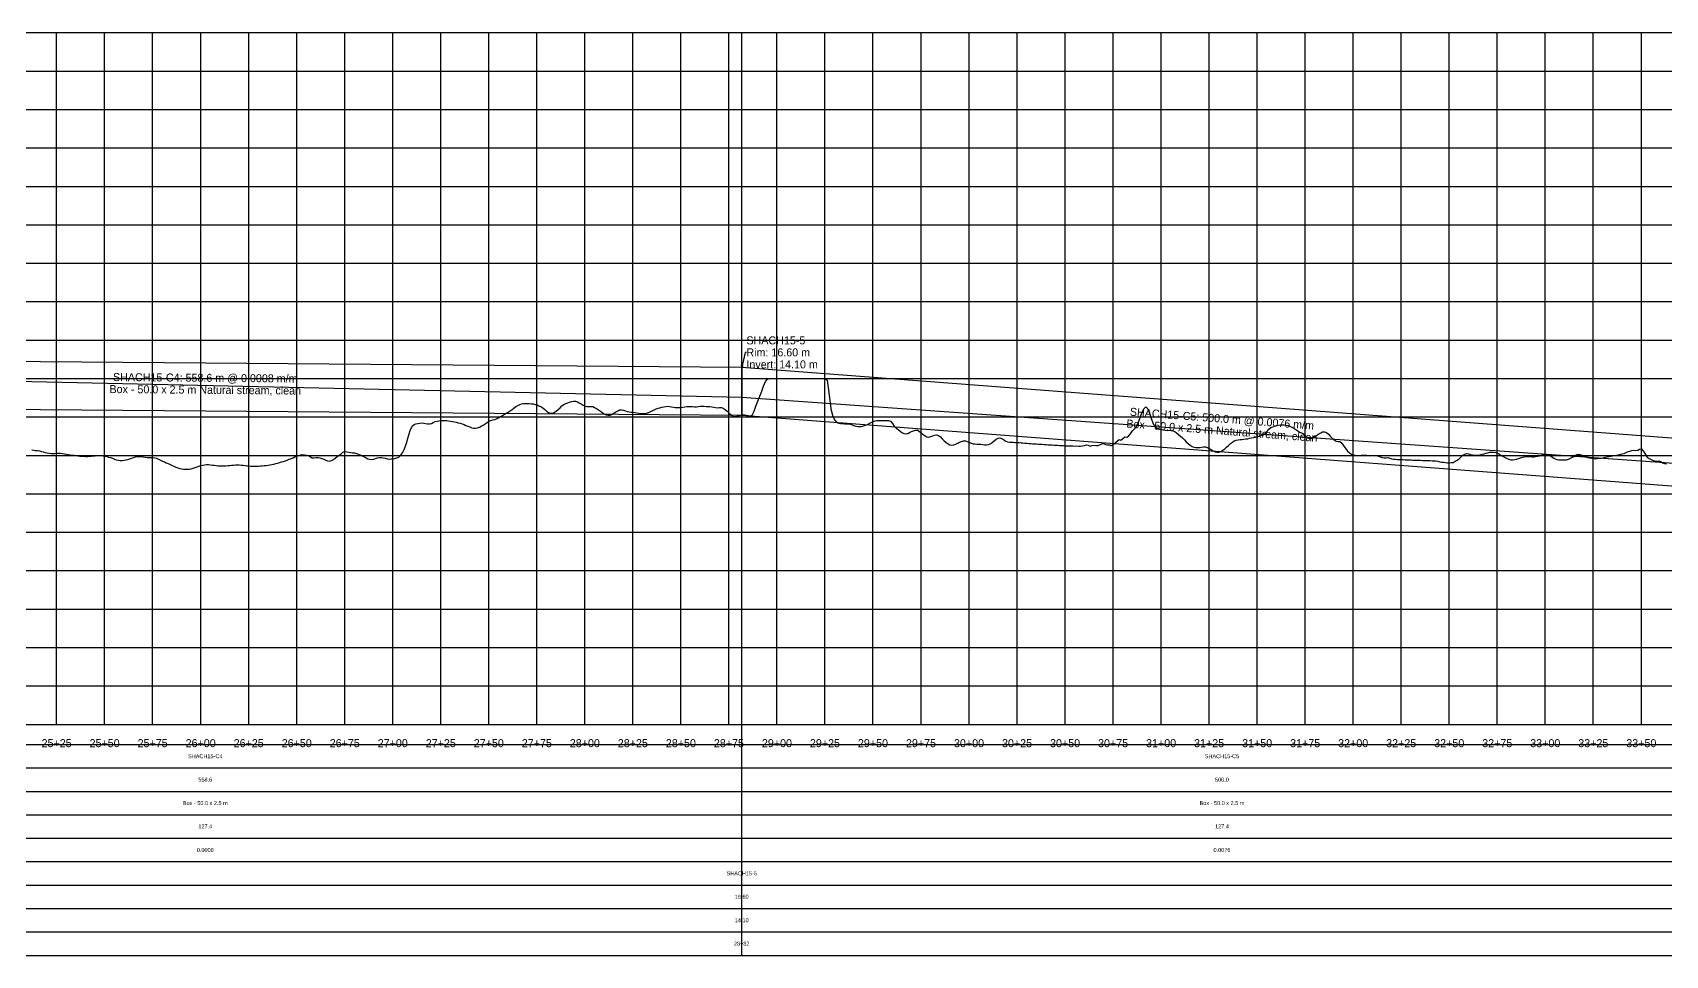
# Model space of a CAD drawing. Extents: x -64 to 6846, y -140 to 342.
# Drawn here: x 2513 to 3362, y -140 to 340 of the extents above; entities that cross this region are included whole.
import ezdxf
from ezdxf.enums import TextEntityAlignment as Align

# ---------------------------------------------------------------- set-up
doc = ezdxf.new("R2010")
doc.units = 0
for name, color, linetype in [('Annotation', 7, 'Continuous'), ('Annotation_Table', 254, 'Continuous'), ('Crown', 7, 'Continuous'), ('Grid', 254, 'Continuous'), ('Grid_Text', 7, 'Continuous'), ('Ground_Elevation', 3, 'Continuous'), ('Hydraulic_Grade', 5, 'Continuous'), ('Invert', 7, 'Continuous'), ('Structure', 7, 'Continuous')]:
    doc.layers.add(name, color=color, linetype=linetype)

msp = doc.modelspace()

# ---------------------------------------------------------------- linework, layer by layer
at = {"layer": 'Annotation', "color": 0}
msp.add_lwpolyline([(2884.12, 173.6), (2883.38, 173.6), (2881.68, 165.98)], dxfattribs=at)
msp.add_lwpolyline([(2881.68, 165.98), (2881.48, 166.96), (2882.27, 166.78)], close=True, dxfattribs=at)
at = {"layer": 'Annotation_Table', "color": 254}
for points in [[(2881.68, -140.21), (2881.68, 340)], [(-25, -30.48), (6824.95, -30.48)], [(-25, -42.67), (6824.95, -42.67)], [(-25, -54.86), (6824.95, -54.86)], [(-25, -67.06), (6824.95, -67.06)], [(-25, -79.25), (6824.95, -79.25)], [(-25, -91.44), (6824.95, -91.44)], [(-25, -103.63), (6824.95, -103.63)], [(-25, -115.82), (6824.95, -115.82)], [(-25, -128.02), (6824.95, -128.02)], [(-25, -140.21), (6824.95, -140.21)]]:
    msp.add_lwpolyline(points, dxfattribs=at)
at = {"layer": 'Crown', "color": 0}
for points in [[(2323.09, 170.47), (2881.68, 165.98)], [(2881.68, 165.98), (2881.68, 165.98)], [(2881.68, 165.98), (3381.68, 128)]]:
    msp.add_lwpolyline(points, dxfattribs=at)
at = {"layer": 'Grid', "color": 254}
for points in [[(-25, 340), (6825, 340)], [(2525, -20), (2525, 340)], [(2550, -20), (2550, 340)], [(2575, -20), (2575, 340)], [(2600, -20), (2600, 340)], [(2625, -20), (2625, 340)], [(2650, -20), (2650, 340)], [(2675, -20), (2675, 340)], [(2700, -20), (2700, 340)], [(2725, -20), (2725, 340)], [(2750, -20), (2750, 340)], [(2775, -20), (2775, 340)], [(2800, -20), (2800, 340)], [(2825, -20), (2825, 340)], [(2850, -20), (2850, 340)], [(2875, -20), (2875, 340)], [(2900, -20), (2900, 340)], [(2925, -20), (2925, 340)], [(2950, -20), (2950, 340)], [(2975, -20), (2975, 340)], [(3000, -20), (3000, 340)], [(3025, -20), (3025, 340)], [(3050, -20), (3050, 340)], [(3075, -20), (3075, 340)], [(3100, -20), (3100, 340)], [(3125, -20), (3125, 340)], [(3150, -20), (3150, 340)], [(3175, -20), (3175, 340)], [(3200, -20), (3200, 340)], [(3225, -20), (3225, 340)], [(3250, -20), (3250, 340)], [(3275, -20), (3275, 340)], [(3300, -20), (3300, 340)], [(3325, -20), (3325, 340)], [(3350, -20), (3350, 340)], [(-25, 320), (6825, 320)], [(-25, 300), (6825, 300)], [(-25, 280), (6825, 280)], [(-25, 260), (6825, 260)], [(-25, 240), (6825, 240)], [(-25, 220), (6825, 220)], [(-25, 200), (6825, 200)], [(-25, 180), (6825, 180)], [(-25, 160), (6825, 160)], [(-25, 140), (6825, 140)], [(-25, 120), (6825, 120)], [(-25, 100), (6825, 100)], [(-25, 80), (6825, 80)], [(-25, 60), (6825, 60)], [(-25, 40), (6825, 40)], [(-25, 20), (6825, 20)], [(-25, 0), (6825, 0)], [(-25, -20), (6825, -20)]]:
    msp.add_lwpolyline(points, dxfattribs=at)
at = {"layer": 'Ground_Elevation', "color": 3}
msp.add_lwpolyline([(2512.09, 122.82), (2513.09, 122.74), (2514.09, 122.6), (2515.09, 122.46), (2516.09, 122.3), (2517.09, 122.09), (2518.09, 121.8), (2519.09, 121.5), (2520.09, 121.24), (2521.09, 121.07), (2522.09, 120.99), (2523.09, 120.96), (2524.09, 121.01), (2525.09, 121.08), (2526.09, 121.13), (2527.09, 121.14), (2528.09, 121.04), (2529.09, 120.85), (2530.09, 120.6), (2531.09, 120.43), (2532.09, 120.35), (2533.09, 120.19), (2534.09, 120.04), (2535.09, 119.89), (2536.09, 119.76), (2537.09, 119.65), (2538.09, 119.56), (2539.09, 119.5), (2540.09, 119.47), (2541.09, 119.49), (2542.09, 119.54), (2543.09, 119.62), (2544.09, 119.72), (2545.09, 119.82), (2546.09, 119.9), (2547.09, 119.92), (2548.09, 119.88), (2549.09, 119.75), (2550.09, 119.56), (2551.09, 119.33), (2552.09, 119.1), (2553.09, 118.89), (2554.09, 118.57), (2555.09, 118.1), (2556.09, 117.74), (2557.09, 117.51), (2558.09, 117.38), (2559.09, 117.38), (2560.09, 117.5), (2561.09, 117.64), (2562.09, 117.87), (2563.09, 118.18), (2564.09, 118.55), (2565.09, 118.9), (2566.09, 119.2), (2567.09, 119.4), (2568.09, 119.46), (2569.09, 119.41), (2570.09, 119.29), (2571.09, 119.09), (2572.09, 118.88), (2573.09, 118.82), (2574.09, 118.86), (2575.09, 118.87), (2576.09, 118.75), (2577.09, 118.46), (2578.09, 118.03), (2579.09, 117.53), (2580.09, 117.03), (2581.09, 116.56), (2582.09, 116.12), (2583.09, 115.69), (2584.09, 115.24), (2585.09, 114.8), (2586.09, 114.35), (2587.09, 113.92), (2588.09, 113.52), (2589.09, 113.19), (2590.09, 112.95), (2591.09, 112.83), (2592.09, 112.75), (2593.09, 112.76), (2594.09, 112.87), (2595.09, 113.08), (2596.09, 113.35), (2597.09, 113.67), (2598.09, 114.01), (2599.09, 114.35), (2600.09, 114.66), (2601.09, 114.92), (2602.09, 115.09), (2603.09, 115.17), (2604.09, 115.17), (2605.09, 115.09), (2606.09, 114.98), (2607.09, 114.85), (2608.09, 114.71), (2609.09, 114.6), (2610.09, 114.53), (2611.09, 114.5), (2612.09, 114.52), (2613.09, 114.56), (2614.09, 114.65), (2615.09, 114.74), (2616.09, 114.85), (2617.09, 114.93), (2618.09, 115), (2619.09, 115.02), (2620.09, 114.99), (2621.09, 114.92), (2622.09, 114.82), (2623.09, 114.7), (2624.09, 114.59), (2625.09, 114.5), (2626.09, 114.44), (2627.09, 114.41), (2628.09, 114.4), (2629.09, 114.41), (2630.09, 114.45), (2631.09, 114.5), (2632.09, 114.58), (2633.09, 114.67), (2634.09, 114.79), (2635.09, 114.93), (2636.09, 115.1), (2637.09, 115.29), (2638.09, 115.5), (2639.09, 115.75), (2640.09, 116.01), (2641.09, 116.29), (2642.09, 116.59), (2643.09, 116.89), (2644.09, 117.22), (2645.09, 117.57), (2646.09, 117.94), (2647.09, 118.35), (2648.09, 118.78), (2649.09, 119.22), (2650.09, 119.63), (2651.09, 119.99), (2652.09, 120.26), (2653.09, 120.39), (2654.09, 120.36), (2655.09, 120.19), (2656.09, 119.89), (2657.09, 119.26), (2658.09, 118.78), (2659.09, 118.78), (2660.09, 118.88), (2661.09, 118.88), (2662.09, 118.72), (2663.09, 118.38), (2664.09, 117.95), (2665.09, 117.48), (2666.09, 117.12), (2667.09, 117), (2668.09, 117.3), (2669.09, 117.88), (2670.09, 118.59), (2671.09, 119.34), (2672.09, 120.09), (2673.09, 120.88), (2674.09, 121.66), (2675.09, 122.06), (2676.09, 121.88), (2677.09, 121.65), (2678.09, 121.48), (2679.09, 121.37), (2680.09, 121.24), (2681.09, 121), (2682.09, 120.65), (2683.09, 120.23), (2684.09, 119.74), (2685.09, 119.19), (2686.09, 118.66), (2687.09, 118.28), (2688.09, 117.95), (2689.09, 117.83), (2690.09, 118.07), (2691.09, 118.41), (2692.09, 118.7), (2693.09, 118.87), (2694.09, 118.91), (2695.09, 118.78), (2696.09, 118.48), (2697.09, 118.21), (2698.09, 118.08), (2699.09, 118.12), (2700.09, 118.23), (2701.09, 118.44), (2702.09, 118.69), (2703.09, 119.11), (2704.09, 119.99), (2705.09, 121.29), (2706.09, 123.34), (2707.09, 126.35), (2708.09, 129.51), (2709.09, 133.02), (2710.09, 135.16), (2711.09, 136.04), (2712.09, 136.46), (2713.09, 136.66), (2714.09, 136.8), (2715.09, 136.87), (2716.09, 136.77), (2717.09, 136.54), (2718.09, 136.37), (2719.09, 136.38), (2720.09, 136.61), (2721.09, 137.1), (2722.09, 137.55), (2723.09, 137.86), (2724.09, 138.04), (2725.09, 138.17), (2726.09, 138.22), (2727.09, 138.18), (2728.09, 138.07), (2729.09, 137.94), (2730.09, 137.77), (2731.09, 137.58), (2732.09, 137.42), (2733.09, 137.21), (2734.09, 136.97), (2735.09, 136.77), (2736.09, 136.45), (2737.09, 136.05), (2738.09, 135.62), (2739.09, 135.18), (2740.09, 134.8), (2741.09, 134.41), (2742.09, 134.14), (2743.09, 134.11), (2744.09, 134.28), (2745.09, 134.61), (2746.09, 135.12), (2747.09, 135.74), (2748.09, 136.44), (2749.09, 137.15), (2750.09, 137.72), (2751.09, 138.12), (2752.09, 138.44), (2753.09, 138.69), (2754.09, 139.07), (2755.09, 139.58), (2756.09, 140.18), (2757.09, 140.79), (2758.09, 141.38), (2759.09, 141.92), (2760.09, 142.5), (2761.09, 143.15), (2762.09, 143.84), (2763.09, 144.63), (2764.09, 145.37), (2765.09, 146.04), (2766.09, 146.55), (2767.09, 146.87), (2768.09, 147.05), (2769.09, 147.08), (2770.09, 147.07), (2771.09, 146.98), (2772.09, 146.85), (2773.09, 146.74), (2774.09, 146.51), (2775.09, 146.23), (2776.09, 145.85), (2777.09, 145.37), (2778.09, 144.71), (2779.09, 143.91), (2780.09, 143.09), (2781.09, 142.36), (2782.09, 141.95), (2783.09, 141.96), (2784.09, 142.34), (2785.09, 142.96), (2786.09, 143.79), (2787.09, 144.75), (2788.09, 145.7), (2789.09, 146.45), (2790.09, 146.96), (2791.09, 147.35), (2792.09, 147.71), (2793.09, 148.04), (2794.09, 148.26), (2795.09, 148.27), (2796.09, 147.95), (2797.09, 147.43), (2798.09, 146.79), (2799.09, 146.18), (2800.09, 145.66), (2801.09, 145.4), (2802.09, 145.45), (2803.09, 145.5), (2804.09, 145.36), (2805.09, 144.98), (2806.09, 144.4), (2807.09, 143.77), (2808.09, 143.03), (2809.09, 142.25), (2810.09, 141.55), (2811.09, 141.08), (2812.09, 140.84), (2813.09, 140.92), (2814.09, 141.3), (2815.09, 141.92), (2816.09, 142.61), (2817.09, 143.21), (2818.09, 143.62), (2819.09, 143.71), (2820.09, 143.51), (2821.09, 143.15), (2822.09, 142.83), (2823.09, 142.63), (2824.09, 142.53), (2825.09, 142.45), (2826.09, 142.34), (2827.09, 142.18), (2828.09, 142.01), (2829.09, 141.86), (2830.09, 141.75), (2831.09, 141.76), (2832.09, 141.93), (2833.09, 142.28), (2834.09, 142.72), (2835.09, 143.22), (2836.09, 143.74), (2837.09, 144.19), (2838.09, 144.52), (2839.09, 144.8), (2840.09, 145.05), (2841.09, 145.29), (2842.09, 145.48), (2843.09, 145.55), (2844.09, 145.47), (2845.09, 145.31), (2846.09, 145.13), (2847.09, 144.96), (2848.09, 144.87), (2849.09, 144.85), (2850.09, 144.93), (2851.09, 145.11), (2852.09, 145.32), (2853.09, 145.47), (2854.09, 145.52), (2855.09, 145.47), (2856.09, 145.39), (2857.09, 145.33), (2858.09, 145.32), (2859.09, 145.37), (2860.09, 145.53), (2861.09, 145.66), (2862.09, 145.6), (2863.09, 145.49), (2864.09, 145.43), (2865.09, 145.35), (2866.09, 145.21), (2867.09, 145.08), (2868.09, 144.9), (2869.09, 144.81), (2870.09, 144.95), (2871.09, 144.91), (2872.09, 144.58), (2873.09, 143.89), (2874.09, 142.96), (2875.09, 141.93), (2876.09, 141.05), (2877.09, 140.46), (2878.09, 140.25), (2879.09, 140.34), (2880.09, 140.59), (2881.09, 140.86), (2882.09, 141.04), (2883.09, 141.1), (2884.09, 141), (2885.09, 140.75), (2886.09, 140.45), (2887.09, 140.92), (2888.09, 142.99), (2889.09, 145.55), (2890.09, 148.16), (2891.09, 150.81), (2892.09, 153.49), (2893.09, 156.09), (2894.09, 158.42), (2895.09, 159.73), (2896.09, 159.94), (2897.09, 159.95), (2898.09, 159.95), (2899.09, 159.95), (2900.09, 159.95), (2901.09, 159.95), (2902.09, 159.95), (2903.09, 159.95), (2904.09, 159.95), (2905.09, 159.95), (2906.09, 159.95), (2907.09, 159.95), (2908.09, 159.96), (2909.09, 159.97), (2910.09, 159.98), (2911.09, 160), (2912.09, 160.01), (2913.09, 160.02), (2914.09, 160.04), (2915.09, 160.05), (2916.09, 160.07), (2917.09, 160.07), (2918.09, 160.07), (2919.09, 160.07), (2920.09, 160.07), (2921.09, 160.06), (2922.09, 160.07), (2923.09, 160.06), (2924.09, 160.06), (2925.09, 160.04), (2926.09, 159.1), (2927.09, 152.72), (2928.09, 144.3), (2929.09, 140.18), (2930.09, 138.36), (2931.09, 137.35), (2932.09, 136.84), (2933.09, 136.64), (2934.09, 136.51), (2935.09, 136.38), (2936.09, 136.37), (2937.09, 136.35), (2938.09, 136.24), (2939.09, 135.94), (2940.09, 135.5), (2941.09, 135.13), (2942.09, 134.96), (2943.09, 134.96), (2944.09, 135.06), (2945.09, 135.32), (2946.09, 135.67), (2947.09, 136.1), (2948.09, 136.57), (2949.09, 137.05), (2950.09, 137.56), (2951.09, 137.98), (2952.09, 138.13), (2953.09, 138.16), (2954.09, 138.15), (2955.09, 138.14), (2956.09, 138.14), (2957.09, 138.15), (2958.09, 138.11), (2959.09, 137.72), (2960.09, 136.55), (2961.09, 135.27), (2962.09, 134.27), (2963.09, 133.4), (2964.09, 132.58), (2965.09, 131.88), (2966.09, 131.41), (2967.09, 131.27), (2968.09, 131.44), (2969.09, 131.83), (2970.09, 132.34), (2971.09, 132.85), (2972.09, 133.17), (2973.09, 133.1), (2974.09, 132.55), (2975.09, 131.69), (2976.09, 130.79), (2977.09, 130.09), (2978.09, 129.66), (2979.09, 129.54), (2980.09, 129.74), (2981.09, 130.13), (2982.09, 130.5), (2983.09, 130.61), (2984.09, 130.31), (2985.09, 129.62), (2986.09, 128.67), (2987.09, 127.65), (2988.09, 126.73), (2989.09, 125.99), (2990.09, 125.49), (2991.09, 125.31), (2992.09, 125.46), (2993.09, 125.85), (2994.09, 126.36), (2995.09, 126.89), (2996.09, 127.3), (2997.09, 127.53), (2998.09, 127.51), (2999.09, 127.25), (3000.09, 126.85), (3001.09, 126.41), (3002.09, 126.08), (3003.09, 125.92), (3004.09, 125.87), (3005.09, 125.87), (3006.09, 125.82), (3007.09, 125.66), (3008.09, 125.52), (3009.09, 125.5), (3010.09, 125.66), (3011.09, 126.08), (3012.09, 126.72), (3013.09, 127.54), (3014.09, 128.39), (3015.09, 129.01), (3016.09, 129.18), (3017.09, 128.85), (3018.09, 128.16), (3019.09, 127.42), (3020.09, 127.02), (3021.09, 126.9), (3022.09, 126.85), (3023.09, 126.83), (3024.09, 126.76), (3025.09, 126.7), (3026.09, 126.62), (3027.09, 126.55), (3028.09, 126.5), (3029.09, 126.41), (3030.09, 126.3), (3031.09, 126.22), (3032.09, 126.16), (3033.09, 126.09), (3034.09, 126.03), (3035.09, 125.96), (3036.09, 125.9), (3037.09, 125.83), (3038.09, 125.76), (3039.09, 125.7), (3040.09, 125.64), (3041.09, 125.57), (3042.09, 125.51), (3043.09, 125.44), (3044.09, 125.39), (3045.09, 125.34), (3046.09, 125.26), (3047.09, 125.2), (3048.09, 125.13), (3049.09, 125.07), (3050.09, 125), (3051.09, 124.94), (3052.09, 124.91), (3053.09, 124.93), (3054.09, 124.88), (3055.09, 124.86), (3056.09, 124.88), (3057.09, 124.8), (3058.09, 124.82), (3059.09, 124.95), (3060.09, 125.16), (3061.09, 125.52), (3062.09, 125.26), (3063.09, 124.84), (3064.09, 125.08), (3065.09, 125.26), (3066.09, 125.15), (3067.09, 125.19), (3068.09, 125.53), (3069.09, 126.05), (3070.09, 126.15), (3071.09, 125.69), (3072.09, 125.54), (3073.09, 125.49), (3074.09, 125.15), (3075.09, 125.72), (3076.09, 126.51), (3077.09, 127.47), (3078.09, 128.22), (3079.09, 127.98), (3080.09, 128.86), (3081.09, 129.57), (3082.09, 129.4), (3083.09, 130.03), (3084.09, 131.26), (3085.09, 132.79), (3086.09, 133.83), (3087.09, 134.86), (3088.09, 136.73), (3089.09, 139.68), (3090.09, 142.48), (3091.09, 144.31), (3092.09, 145.23), (3093.09, 144.14), (3094.09, 141.4), (3095.09, 138.4), (3096.09, 136.1), (3097.09, 134.69), (3098.09, 133.96), (3099.09, 133.62), (3100.09, 133.42), (3101.09, 133.23), (3102.09, 133.08), (3103.09, 133.02), (3104.09, 133.04), (3105.09, 133.02), (3106.09, 132.82), (3107.09, 132.41), (3108.09, 131.75), (3109.09, 130.9), (3110.09, 130.03), (3111.09, 129.07), (3112.09, 128.04), (3113.09, 127.04), (3114.09, 126.14), (3115.09, 125.34), (3116.09, 124.69), (3117.09, 124.28), (3118.09, 124.06), (3119.09, 124.02), (3120.09, 124.12), (3121.09, 124.3), (3122.09, 124.46), (3123.09, 124.45), (3124.09, 124.18), (3125.09, 123.65), (3126.09, 122.97), (3127.09, 122.31), (3128.09, 121.82), (3129.09, 121.62), (3130.09, 121.71), (3131.09, 122.07), (3132.09, 122.68), (3133.09, 123.46), (3134.09, 124.34), (3135.09, 125.21), (3136.09, 126.1), (3137.09, 126.89), (3138.09, 127.49), (3139.09, 127.85), (3140.09, 128.02), (3141.09, 128.18), (3142.09, 128.3), (3143.09, 128.43), (3144.09, 128.55), (3145.09, 128.69), (3146.09, 128.88), (3147.09, 129.05), (3148.09, 129.26), (3149.09, 129.47), (3150.09, 129.73), (3151.09, 130.04), (3152.09, 130.36), (3153.09, 130.74), (3154.09, 131.26), (3155.09, 132.18), (3156.09, 133.66), (3157.09, 134.5), (3158.09, 134.93), (3159.09, 135.28), (3160.09, 135.56), (3161.09, 135.75), (3162.09, 135.87), (3163.09, 135.92), (3164.09, 135.91), (3165.09, 135.79), (3166.09, 135.57), (3167.09, 135.19), (3168.09, 134.69), (3169.09, 134.09), (3170.09, 133.41), (3171.09, 132.72), (3172.09, 132.14), (3173.09, 131.72), (3174.09, 131.21), (3175.09, 130.13), (3176.09, 129.26), (3177.09, 128.85), (3178.09, 128.85), (3179.09, 129.19), (3180.09, 129.75), (3181.09, 130.43), (3182.09, 131.17), (3183.09, 131.81), (3184.09, 132.23), (3185.09, 132.28), (3186.09, 131.87), (3187.09, 131.06), (3188.09, 129.99), (3189.09, 128.94), (3190.09, 128.07), (3191.09, 127.47), (3192.09, 127.19), (3193.09, 127.24), (3194.09, 126.32), (3195.09, 124.82), (3196.09, 123.4), (3197.09, 122.24), (3198.09, 121.33), (3199.09, 120.68), (3200.09, 120.26), (3201.09, 120.05), (3202.09, 119.99), (3203.09, 119.99), (3204.09, 120.03), (3205.09, 120.08), (3206.09, 120.06), (3207.09, 120.05), (3208.09, 120.02), (3209.09, 120.02), (3210.09, 120.06), (3211.09, 120), (3212.09, 119.89), (3213.09, 119.64), (3214.09, 119.32), (3215.09, 118.91), (3216.09, 118.75), (3217.09, 118.75), (3218.09, 118.89), (3219.09, 118.59), (3220.09, 118.2), (3221.09, 118.06), (3222.09, 117.99), (3223.09, 117.93), (3224.09, 117.87), (3225.09, 117.82), (3226.09, 117.78), (3227.09, 117.74), (3228.09, 117.7), (3229.09, 117.66), (3230.09, 117.63), (3231.09, 117.58), (3232.09, 117.56), (3233.09, 117.52), (3234.09, 117.49), (3235.09, 117.45), (3236.09, 117.41), (3237.09, 117.38), (3238.09, 117.35), (3239.09, 117.31), (3240.09, 117.28), (3241.09, 117.24), (3242.09, 117.21), (3243.09, 117.15), (3244.09, 116.96), (3245.09, 116.71), (3246.09, 116.52), (3247.09, 116.38), (3248.09, 116.24), (3249.09, 116.13), (3250.09, 116.1), (3251.09, 116.23), (3252.09, 116.23), (3253.09, 116.94), (3254.09, 117.5), (3255.09, 118.21), (3256.09, 119.1), (3257.09, 120.03), (3258.09, 120.67), (3259.09, 120.91), (3260.09, 120.8), (3261.09, 120.54), (3262.09, 120.32), (3263.09, 120.15), (3264.09, 120.11), (3265.09, 120.18), (3266.09, 120.35), (3267.09, 120.57), (3268.09, 120.81), (3269.09, 121.1), (3270.09, 121.39), (3271.09, 121.6), (3272.09, 121.71), (3273.09, 121.69), (3274.09, 121.53), (3275.09, 121.19), (3276.09, 120.67), (3277.09, 120.02), (3278.09, 119.38), (3279.09, 118.81), (3280.09, 118.36), (3281.09, 117.97), (3282.09, 117.76), (3283.09, 117.72), (3284.09, 117.86), (3285.09, 118.1), (3286.09, 118.4), (3287.09, 118.69), (3288.09, 119.01), (3289.09, 119.28), (3290.09, 119.41), (3291.09, 119.42), (3292.09, 119.35), (3293.09, 119.28), (3294.09, 119.3), (3295.09, 119.38), (3296.09, 119.55), (3297.09, 119.79), (3298.09, 120.07), (3299.09, 120.27), (3300.09, 120.34), (3301.09, 120.23), (3302.09, 119.97), (3303.09, 119.54), (3304.09, 118.76), (3305.09, 118.15), (3306.09, 117.89), (3307.09, 117.68), (3308.09, 117.63), (3309.09, 117.66), (3310.09, 117.65), (3311.09, 117.69), (3312.09, 118.03), (3313.09, 118.55), (3314.09, 119.01), (3315.09, 119.39), (3316.09, 120.21), (3317.09, 120.7), (3318.09, 120.5), (3319.09, 120.04), (3320.09, 120.01), (3321.09, 119.67), (3322.09, 118.97), (3323.09, 118.69), (3324.09, 118.59), (3325.09, 118.37), (3326.09, 118.25), (3327.09, 118.4), (3328.09, 118.52), (3329.09, 118.6), (3330.09, 118.75), (3331.09, 119.02), (3332.09, 119.18), (3333.09, 119.34), (3334.09, 119.59), (3335.09, 119.83), (3336.09, 119.99), (3337.09, 120.14), (3338.09, 120.36), (3339.09, 120.69), (3340.09, 120.88), (3341.09, 121.05), (3342.09, 121.51), (3343.09, 121.99), (3344.09, 122.27), (3345.09, 122.55), (3346.09, 122.64), (3347.09, 122.61), (3348.09, 122.69), (3349.09, 123.25), (3350.09, 123.34), (3351.09, 121.98), (3352.09, 120.4), (3353.09, 119.15), (3354.09, 118.32), (3355.09, 117.78), (3356.09, 117.4), (3357.09, 117.09), (3358.09, 116.96), (3359.09, 117.15), (3360.09, 116.77), (3361.09, 116.1), (3362.09, 115.8), (3363.09, 115.67)], dxfattribs=at)
at = {"layer": 'Hydraulic_Grade', "color": 5}
for points in [[(2323.09, 162.69), (2881.68, 150.36)], [(2881.68, 150.36), (2881.68, 150.36)], [(2881.68, 150.36), (3381.68, 114.84)]]:
    msp.add_lwpolyline(points, dxfattribs=at)
at = {"layer": 'Invert', "color": 0}
for points in [[(2323.09, 145.47), (2881.68, 140.98)], [(2881.68, 140.98), (2881.68, 140.98)], [(2881.68, 140.98), (3381.68, 103)]]:
    msp.add_lwpolyline(points, dxfattribs=at)
at = {"layer": 'Structure', "color": 0}
msp.add_lwpolyline([(2881.68, 165.98), (2881.68, 140.98)], dxfattribs=at)
msp.add_lwpolyline([(2881.68, 165.98), (2881.68, 140.98)], dxfattribs=at)

# ---------------------------------------------------------------- texts
at = {"layer": 'Annotation', "color": 0}
for s, height, p in [('SHACH15-5', 4.167, (2884.12, 179.85)), ('Rim: 16.60 m', 4.1667, (2884.12, 173.6)), ('Invert: 14.10 m', 4.1667, (2884.12, 167.35))]:
    msp.add_text(s, height=height, dxfattribs=at).set_placement(p, align=Align.MIDDLE_LEFT)
for s, rotation, p in [('SHACH15-C4: 558.6 m @ 0.0008 m/m', 359.53946, (2602.39, 160.37)), ('Box - 50.0 x 2.5 m Natural stream, clean', 359.53946, (2602.39, 154.12)), ('SHACH15-C5: 500.0 m @ 0.0076 m/m', 355.65613, (3131.68, 139.13)), ('Box - 50.0 x 2.5 m Natural stream, clean', 355.65613, (3131.68, 132.88))]:
    msp.add_text(s, height=4.1667, rotation=rotation, dxfattribs=at).set_placement(p, align=Align.MIDDLE_CENTER)
at = {"layer": 'Annotation_Table', "color": 0}
for s, height, p in [('SHACH15-C4', 2.083, (2602.39, -36.58)), ('SHACH15-C5', 2.083, (3131.68, -36.58)), ('558.6', 2.083, (2602.39, -48.77)), ('500.0', 2.083, (3131.68, -48.77)), ('Box - 50.0 x 2.5 m', 2.0833, (2602.39, -60.96)), ('Box - 50.0 x 2.5 m', 2.0833, (3131.68, -60.96)), ('127.4', 2.083, (2602.39, -73.15)), ('127.4', 2.083, (3131.68, -73.15)), ('0.0008', 2.083, (2602.39, -85.34)), ('0.0076', 2.083, (3131.68, -85.34)), ('SHACH15-5', 2.083, (2881.68, -97.54)), ('16.60', 2.083, (2881.68, -109.73)), ('14.10', 2.083, (2881.68, -121.92)), ('28+82', 2.083, (2881.68, -134.11))]:
    msp.add_text(s, height=height, dxfattribs=at).set_placement(p, align=Align.MIDDLE_CENTER)
at = {"layer": 'Grid_Text', "color": 0}
for s, p in [('25+25', (2525, -27.7)), ('25+50', (2550, -27.7)), ('25+75', (2575, -27.7)), ('26+00', (2600, -27.7)), ('26+25', (2625, -27.7)), ('26+50', (2650, -27.7)), ('26+75', (2675, -27.7)), ('27+00', (2700, -27.7)), ('27+25', (2725, -27.7)), ('27+50', (2750, -27.7)), ('27+75', (2775, -27.7)), ('28+00', (2800, -27.7)), ('28+25', (2825, -27.7)), ('28+50', (2850, -27.7)), ('28+75', (2875, -27.7)), ('29+00', (2900, -27.7)), ('29+25', (2925, -27.7)), ('29+50', (2950, -27.7)), ('29+75', (2975, -27.7)), ('30+00', (3000, -27.7)), ('30+25', (3025, -27.7)), ('30+50', (3050, -27.7)), ('30+75', (3075, -27.7)), ('31+00', (3100, -27.7)), ('31+25', (3125, -27.7)), ('31+50', (3150, -27.7)), ('31+75', (3175, -27.7)), ('32+00', (3200, -27.7)), ('32+25', (3225, -27.7)), ('32+50', (3250, -27.7)), ('32+75', (3275, -27.7)), ('33+00', (3300, -27.7)), ('33+25', (3325, -27.7)), ('33+50', (3350, -27.7))]:
    msp.add_text(s, height=4.167, dxfattribs=at).set_placement(p, align=Align.TOP_CENTER)

doc.saveas('drawing.dxf')
